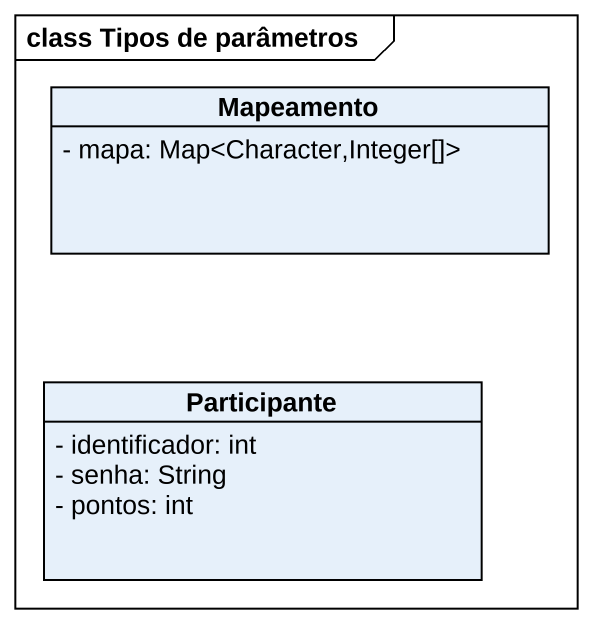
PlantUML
@startuml
mainframe class Tipos de parâmetros
hide circle
hide empty members
skinparam classAttributeIconSize 0
class Mapeamento {
  - mapa: Map<Character,Integer[]>
}
class Participante {
  - identificador: int
  - senha: String
  - pontos: int
}
@enduml
